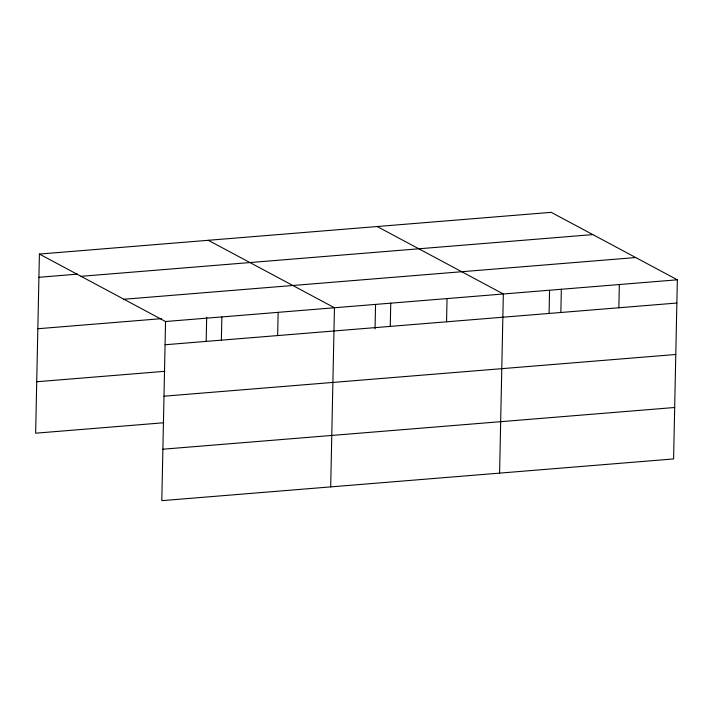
<?xml version="1.0" encoding="UTF-8"?>
<svg xmlns="http://www.w3.org/2000/svg" width="713" height="713" viewBox="0 0 713 713"><rect width="100%" height="100%" fill="white"/><g stroke="black" fill="none" stroke-linecap="round" stroke-linejoin="round"><path stroke-width="1.07" d="M39.402 254.06L165.559 321.518L161.806 500.66L673.598 458.94L677.35 279.808L551.194 212.34L39.402 254.06L35.65 433.192L163.696 422.764M206.173 341.482L206.681 317.187M221.369 340.163L221.85 316.929M277.66 335.573L278.15 312.339M330.698 486.89L334.45 307.749L208.294 240.29M375.047 328.818L375.555 304.522M390.261 326.394L390.742 303.159M446.552 321.804L447.042 298.578M499.59 473.129L503.342 293.988L377.186 226.529M549.081 313.533L549.563 290.343M560.855 312.49L561.345 289.255M618.857 307.766L619.347 284.532M38.912 277.295L77.548 274.14M81.032 276.323L592.824 234.604M123.928 299.255L635.72 257.545M37.842 328.738L161.468 318.666M165.559 321.518L677.35 279.808M165.068 344.753L676.86 303.034M36.728 381.749L164.774 371.313M163.99 396.196L675.781 354.486M162.876 449.208L674.676 407.497"/></g></svg>
